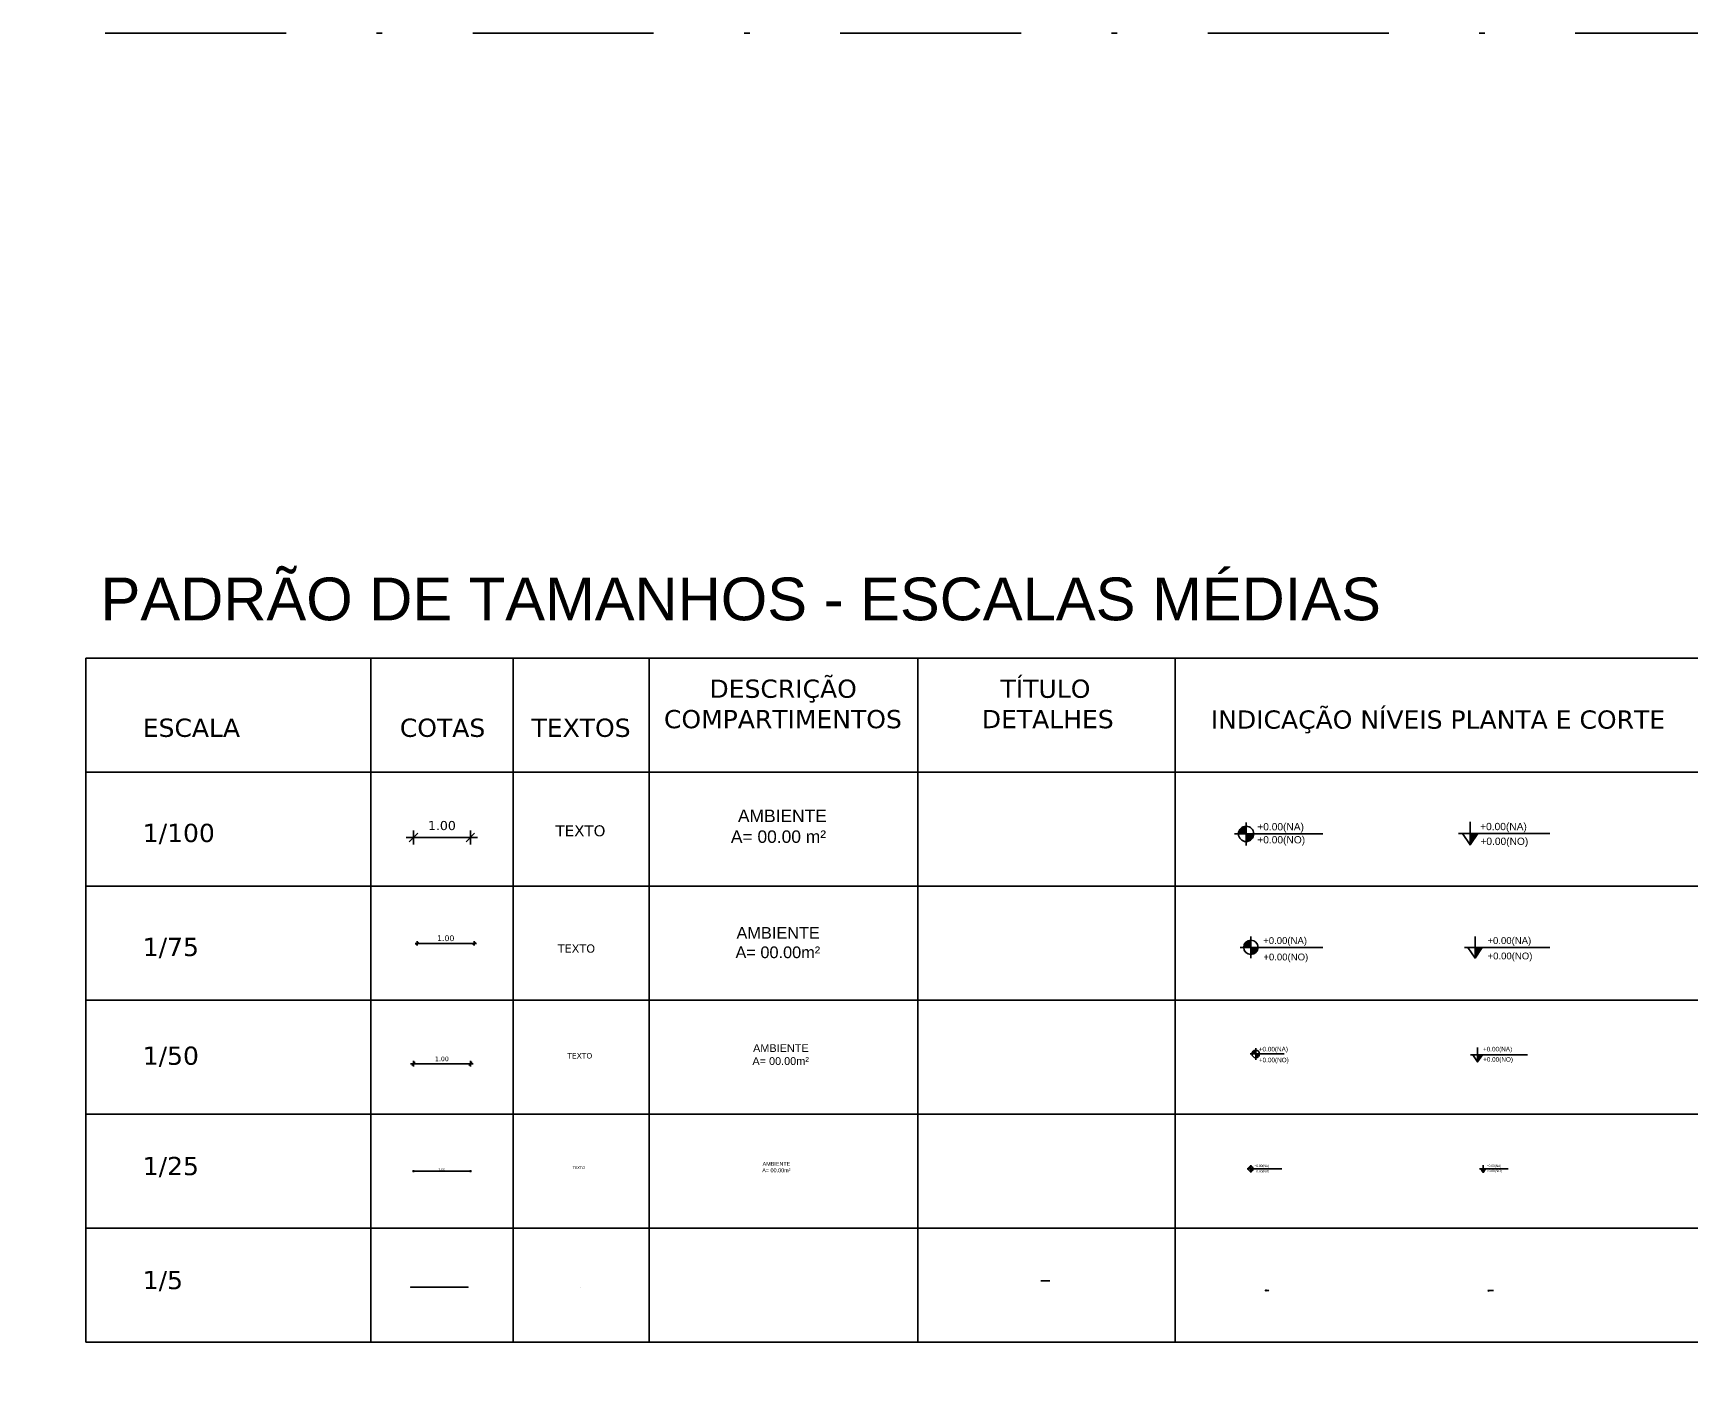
# Model space of a CAD drawing. Extents: x 88.4 to 180.8, y 152.7 to 199.9.
# Drawn here: x 125.88 to 154.96, y 176.3 to 199.87 of the extents above; entities that cross this region are included whole.
import ezdxf

# ---------------------------------------------------------------- set-up
doc = ezdxf.new("R2010")
doc.units = 0
doc.header["$LTSCALE"] = 0.005
doc.header["$PDMODE"] = 3
doc.linetypes.add('DASHDOT', pattern=[25.4, 12.7, -6.35, 0, -6.35])
doc.layers.get('0').update_dxf_attribs({"linetype": 'CONTINUOUS'})
doc.layers.get('DEFPOINTS').update_dxf_attribs({"linetype": 'CONTINUOUS'})
for name, color, linetype in [('ARQ-CTA-1_025', 1, 'CONTINUOUS'), ('ARQ-CTA-1_050', 1, 'CONTINUOUS'), ('ARQ-CTA-1_100', 1, 'CONTINUOUS'), ('ARQ-HTC', 9, 'CONTINUOUS'), ('ARQ-SMB-1_025', 1, 'CONTINUOUS'), ('ARQ-SMB-1_050', 1, 'CONTINUOUS'), ('ARQ-SMB-1_075', 1, 'CONTINUOUS'), ('ARQ-SMB-1_100', 1, 'CONTINUOUS'), ('ARQ-TXT', 2, 'CONTINUOUS'), ('ARQ-TXT-1_025', 2, 'CONTINUOUS'), ('ARQ-TXT-1_050', 2, 'CONTINUOUS'), ('ARQ-TXT-1_075', 2, 'CONTINUOUS')]:
    doc.layers.add(name, color=color, linetype=linetype)
doc.styles.add('ESC-50-A20', font='arial.ttf', dxfattribs={"height": 0.1})
doc.styles.add('FNDE Text Cota 0075', font='verdana.ttf', dxfattribs={"height": 0.1})
doc.styles.add('FNDE Texto Cota 0005', font='verdana.ttf', dxfattribs={"height": 0.008})
doc.styles.add('FNDE Texto Cota 0025', font='verdana.ttf', dxfattribs={"height": 0.04})
doc.styles.add('FNDE Texto Cota 0050', font='verdana.ttf', dxfattribs={"height": 0.08})
doc.styles.add('FNDE Texto Cota 0100', font='verdana.ttf', dxfattribs={"height": 0.16})
doc.dimstyles.new('FNDE 1-0005', dxfattribs={"dimscale": 2.5, "dimtxt": 0.008, "dimasz": 0.0025, "dimexe": 0.15, "dimexo": 0.15, "dimgap": 0.0025, "dimtad": 1, "dimzin": 4, "dimdsep": 46, "dimtxsty": 'FNDE Texto Cota 0005', "dimblk": 'tic', "dimcen": 0.15, "dimdle": 0.15, "dimse1": 1, "dimse2": 1, "dimclrd": 251, "dimclre": 251, "dimclrt": 256, "dimaunit": 1, "dimadec": 3, "dimazin": 0, "dimtfac": 1, "dimtix": 1, "dimtmove": 2, "dimatfit": 3, "dimldrblk": 'tic', "dimfxl": 0.15, "dimtvp": 1, "dimtolj": 1, "dimtzin": 0, "dimarcsym": 0})
doc.dimstyles.new('FNDE 1-0025', dxfattribs={"dimscale": 5, "dimtxt": 0.04, "dimasz": 0.0035, "dimexe": 0.15, "dimexo": 0.15, "dimgap": 0.0025, "dimtad": 1, "dimzin": 1, "dimdsep": 46, "dimtxsty": 'FNDE Texto Cota 0025', "dimblk": 'tic', "dimcen": 0.015, "dimdle": 0.15, "dimse1": 1, "dimse2": 1, "dimclrd": 251, "dimclre": 251, "dimclrt": 256, "dimaunit": 1, "dimadec": 3, "dimazin": 0, "dimtfac": 1, "dimtix": 1, "dimtmove": 2, "dimatfit": 3, "dimfxl": 0.15, "dimtvp": 1, "dimtolj": 1, "dimtzin": 0, "dimarcsym": 0})
doc.dimstyles.new('FNDE 1-0050', dxfattribs={"dimscale": 5, "dimtxt": 0.08, "dimasz": 0.01, "dimexe": 0.15, "dimexo": 0.15, "dimgap": 0.01, "dimtad": 1, "dimzin": 1, "dimdsep": 46, "dimtxsty": 'FNDE Texto Cota 0050', "dimblk": 'tic', "dimcen": 0.015, "dimdle": 0.15, "dimse1": 1, "dimse2": 1, "dimclrd": 251, "dimclre": 251, "dimclrt": 256, "dimaunit": 1, "dimadec": 3, "dimazin": 0, "dimtfac": 1, "dimtix": 1, "dimtmove": 2, "dimatfit": 3, "dimfxl": 0.15, "dimtvp": 1, "dimtolj": 1, "dimtzin": 0, "dimarcsym": 0})
doc.dimstyles.new('FNDE 1-0100', dxfattribs={"dimscale": 2.5, "dimtxt": 0.16, "dimasz": 0.05, "dimexe": 0.15, "dimexo": 0.15, "dimgap": 0.05, "dimtad": 1, "dimzin": 4, "dimdsep": 46, "dimtxsty": 'FNDE Texto Cota 0100', "dimblk": 'tic', "dimcen": 0.15, "dimdle": 0.15, "dimse1": 1, "dimse2": 1, "dimclrd": 251, "dimclre": 251, "dimclrt": 256, "dimaunit": 1, "dimadec": 3, "dimazin": 0, "dimtfac": 1, "dimtix": 1, "dimtmove": 2, "dimatfit": 3, "dimldrblk": 'tic', "dimfxl": 0.15, "dimtvp": 1, "dimtolj": 1, "dimtzin": 0, "dimarcsym": 0})
doc.dimstyles.new('FNDE 1-075', dxfattribs={"dimscale": 2.5, "dimtxt": 0.1, "dimasz": 0.015, "dimexe": 0.15, "dimexo": 0.15, "dimgap": 0.015, "dimtad": 1, "dimzin": 4, "dimdsep": 46, "dimtxsty": 'FNDE Text Cota 0075', "dimblk": 'tic', "dimcen": 0.025, "dimdle": 0.15, "dimse1": 1, "dimse2": 1, "dimclrd": 251, "dimclre": 251, "dimclrt": 256, "dimaunit": 1, "dimadec": 3, "dimazin": 0, "dimtfac": 1, "dimtix": 1, "dimtmove": 2, "dimatfit": 3, "dimldrblk": 'DOTSMALL', "dimfxl": 0.15, "dimtvp": 1, "dimtolj": 1, "dimtzin": 0, "dimarcsym": 0})

# ---------------------------------------------------------------- blocks, each defined once
blk = doc.blocks.new('FNDE-Nível Corte-1_050')
blk.add_hatch(color=251).paths.add_polyline_path([(140.657, -0.187), (140.741, -0.187), (140.657, -0.313)])
at = {"color": 251}
for p, q in [((140.531, -0.187), (141.531, -0.187)), ((140.657, -0.061), (140.657, -0.313))]:
    blk.add_line(p, q, dxfattribs=at)
blk.add_lwpolyline([(140.573, -0.187), (140.657, -0.313), (140.741, -0.187)], dxfattribs=at)
blk = doc.blocks.new('FNDE-Nível Planta-1_100')
at = {"linetype": 'Continuous', "ltscale": 0.5}
h = blk.add_hatch(color=1, dxfattribs=at)
h.paths.add_polyline_path([(135.657, 7.813), (135.657, 7.981, 0.414214), (135.489, 7.813)])
h.paths.add_polyline_path([(135.657, 7.813), (135.657, 7.645, 0.414214), (135.825, 7.813)])
at = {"color": 1}
for p, q in [((135.657, 8.065), (135.657, 7.561)), ((135.405, 7.813), (135.825, 7.813)), ((135.825, 7.813), (137.338, 7.813))]:
    blk.add_line(p, q, dxfattribs=at)
blk.add_circle((135.657, 7.813), 0.168, dxfattribs=at)
blk = doc.blocks.new('tic')
at = {"color": 251}
for p, q in [((-1, 0), (1, 0)), ((0, -1), (0, 1))]:
    blk.add_line(p, q, dxfattribs=at)
blk.add_line((-0.6, -0.6), (0.6, 0.6))
blk = doc.blocks.new('*D18')
at = {"layer": 'ARQ-CTA-1_025', "color": 251, "lineweight": -2}
blk.add_line((132.571, 179.907), (133.536, 179.907), dxfattribs=at)
at = {"layer": 'DEFPOINTS', "color": 0}
for p in [(133.554, 179.907), (132.554, 178.907), (133.554, 178.907)]:
    blk.add_point(p, dxfattribs=at)
at = {"layer": 'ARQ-CTA-1_025', "color": 251, "lineweight": -2, "xscale": 0.0175, "yscale": 0.0175, "zscale": 0.0175, "rotation": 180}
blk.add_blockref('tic', (132.554, 179.907), dxfattribs=at)
at = {"layer": 'ARQ-CTA-1_025', "color": 251, "lineweight": -2, "xscale": 0.0175, "yscale": 0.0175, "zscale": 0.0175}
blk.add_blockref('tic', (133.554, 179.907), dxfattribs=at)
at = {"layer": 'ARQ-CTA-1_025', "insert": (133.054, 179.94), "char_height": 0.04, "attachment_point": 5, "style": 'FNDE Texto Cota 0025'}
blk.add_mtext('\\A1;1.00', dxfattribs=at)
blk = doc.blocks.new('*D19')
at = {"layer": 'ARQ-CTA-1_100', "color": 251, "lineweight": -2}
blk.add_line((132.679, 185.762), (133.429, 185.762), dxfattribs=at)
at = {"layer": 'DEFPOINTS', "color": 0}
for p in [(133.554, 185.762), (132.554, 184.907), (133.554, 184.907)]:
    blk.add_point(p, dxfattribs=at)
at = {"layer": 'ARQ-CTA-1_100', "color": 251, "lineweight": -2, "xscale": 0.125, "yscale": 0.125, "zscale": 0.125, "rotation": 180}
blk.add_blockref('tic', (132.554, 185.762), dxfattribs=at)
at = {"layer": 'ARQ-CTA-1_100', "color": 251, "lineweight": -2, "xscale": 0.125, "yscale": 0.125, "zscale": 0.125}
blk.add_blockref('tic', (133.554, 185.762), dxfattribs=at)
at = {"layer": 'ARQ-CTA-1_100', "insert": (133.054, 185.971), "char_height": 0.16, "attachment_point": 5, "style": 'FNDE Texto Cota 0100'}
blk.add_mtext('\\A1;1.00', dxfattribs=at)
blk = doc.blocks.new('FNDE-Nível Planta-1_025')
at = {"linetype": 'Continuous', "ltscale": 0.5}
h = blk.add_hatch(color=251, dxfattribs=at)
h.paths.add_polyline_path([(135.657, 3.813), (135.657, 3.855, 0.414214), (135.615, 3.813)])
h.paths.add_polyline_path([(135.657, 3.813), (135.657, 3.771, 0.414214), (135.699, 3.813)])
at = {"color": 251}
for p, q in [((135.594, 3.813), (135.699, 3.813)), ((135.657, 3.876), (135.657, 3.75)), ((135.699, 3.813), (136.199, 3.813))]:
    blk.add_line(p, q, dxfattribs=at)
blk.add_circle((135.657, 3.813), 0.042, dxfattribs=at)
blk = doc.blocks.new('FNDE-Nível Planta-1_050')
at = {"linetype": 'Continuous', "ltscale": 0.5}
h = blk.add_hatch(color=251, dxfattribs=at)
h.paths.add_polyline_path([(135.698, 5.827), (135.698, 5.894, 0.414214), (135.631, 5.827)])
h.paths.add_polyline_path([(135.698, 5.827), (135.698, 5.76, 0.414214), (135.766, 5.827)])
at = {"color": 251}
for p, q in [((135.598, 5.827), (135.766, 5.827)), ((135.698, 5.928), (135.698, 5.726)), ((135.766, 5.827), (136.198, 5.827))]:
    blk.add_line(p, q, dxfattribs=at)
blk.add_circle((135.698, 5.827), 0.0672, dxfattribs=at)
blk = doc.blocks.new('FNDE-Nível Corte-1_100')
blk.add_hatch(color=251).paths.add_polyline_path([(140.657, 1.813), (140.825, 1.813), (140.657, 1.561)])
at = {"color": 251}
for p, q in [((140.657, 2.065), (140.657, 1.561)), ((140.405, 1.813), (142.405, 1.813))]:
    blk.add_line(p, q, dxfattribs=at)
blk.add_lwpolyline([(140.489, 1.813), (140.657, 1.561), (140.825, 1.813)], dxfattribs=at)
blk = doc.blocks.new('FNDE-Nível Corte-1_025')
blk.add_hatch(color=251).paths.add_polyline_path([(140.657, -2.479), (140.699, -2.479), (140.657, -2.542)])
at = {"color": 251}
for p, q in [((140.594, -2.479), (141.094, -2.479)), ((140.657, -2.416), (140.657, -2.542))]:
    blk.add_line(p, q, dxfattribs=at)
blk.add_lwpolyline([(140.615, -2.479), (140.657, -2.542), (140.699, -2.479)], dxfattribs=at)
blk = doc.blocks.new('*D20')
at = {"layer": 'ARQ-CTA-1_050', "color": 251, "lineweight": -2}
blk.add_line((132.604, 181.794), (133.504, 181.794), dxfattribs=at)
at = {"layer": 'DEFPOINTS', "color": 0}
for p in [(132.554, 182.338), (133.554, 182.338), (133.554, 181.794)]:
    blk.add_point(p, dxfattribs=at)
at = {"layer": 'ARQ-CTA-1_050', "color": 251, "lineweight": -2, "xscale": 0.05, "yscale": 0.05, "zscale": 0.05, "rotation": 180}
blk.add_blockref('tic', (132.554, 181.794), dxfattribs=at)
at = {"layer": 'ARQ-CTA-1_050', "color": 251, "lineweight": -2, "xscale": 0.05, "yscale": 0.05, "zscale": 0.05}
blk.add_blockref('tic', (133.554, 181.794), dxfattribs=at)
at = {"layer": 'ARQ-CTA-1_050', "insert": (133.054, 181.877), "char_height": 0.08, "attachment_point": 5, "style": 'FNDE Texto Cota 0050'}
blk.add_mtext('\\A1;1.00', dxfattribs=at)
blk = doc.blocks.new('*D21')
at = {"layer": 'ARQ-HTC', "color": 251, "linetype": 'Continuous', "lineweight": -2}
blk.add_line((132.658, 183.904), (133.583, 183.904), dxfattribs=at)
at = {"layer": 'DEFPOINTS', "color": 0, "linetype": 'Continuous'}
for p in [(132.621, 184.029), (133.621, 184.029), (133.621, 183.904)]:
    blk.add_point(p, dxfattribs=at)
at = {"layer": 'ARQ-HTC', "color": 251, "linetype": 'Continuous', "lineweight": -2, "xscale": 0.0375, "yscale": 0.0375, "zscale": 0.0375, "rotation": 180}
blk.add_blockref('tic', (132.621, 183.904), dxfattribs=at)
at = {"layer": 'ARQ-HTC', "color": 251, "linetype": 'Continuous', "lineweight": -2, "xscale": 0.0375, "yscale": 0.0375, "zscale": 0.0375}
blk.add_blockref('tic', (133.621, 183.904), dxfattribs=at)
at = {"layer": 'ARQ-HTC', "linetype": 'Continuous', "insert": (133.121, 183.994), "char_height": 0.1, "attachment_point": 5, "style": 'FNDE Text Cota 0075'}
blk.add_mtext('\\A1;1.00', dxfattribs=at)
blk = doc.blocks.new('_DOTSMALL')
at = {"color": 0, "linetype": 'ByBlock', "const_width": 0.5}
blk.add_lwpolyline([(-0.0625, 0, 1), (0.0625, 0, 1)], format="xyb", close=True, dxfattribs=at)
blk = doc.blocks.new('*D22')
at = {"layer": 'ARQ-HTC', "color": 251, "linetype": 'Continuous', "lineweight": -2}
blk.add_line((132.514, 177.871), (133.502, 177.871), dxfattribs=at)
at = {"layer": 'DEFPOINTS', "color": 0, "linetype": 'Continuous'}
for p in [(132.508, 177.948), (133.508, 177.966), (133.508, 177.871)]:
    blk.add_point(p, dxfattribs=at)
at = {"layer": 'ARQ-HTC', "color": 251, "linetype": 'Continuous', "lineweight": -2, "xscale": 0.00625, "yscale": 0.00625, "zscale": 0.00625, "rotation": 180}
blk.add_blockref('tic', (132.508, 177.871), dxfattribs=at)
at = {"layer": 'ARQ-HTC', "color": 251, "linetype": 'Continuous', "lineweight": -2, "xscale": 0.00625, "yscale": 0.00625, "zscale": 0.00625}
blk.add_blockref('tic', (133.508, 177.871), dxfattribs=at)
at = {"layer": 'ARQ-HTC', "linetype": 'Continuous', "insert": (133.008, 177.881), "char_height": 0.008, "attachment_point": 5, "style": 'FNDE Texto Cota 0005'}
blk.add_mtext('\\A1;1.00', dxfattribs=at)

msp = doc.modelspace()

# ---------------------------------------------------------------- linework, layer by layer
at = {"color": 251}
for p, q in [((126.804, 188.907), (175.677, 188.907)), ((126.804, 188.907), (126.804, 176.907)), ((131.804, 188.907), (131.804, 176.907)), ((134.304, 188.907), (134.304, 176.907)), ((136.694, 188.907), (136.694, 176.907)), ((141.409, 188.907), (141.409, 176.907)), ((145.925, 188.907), (145.925, 176.907)), ((126.804, 186.907), (175.677, 186.907)), ((126.804, 186.907), (175.677, 186.907)), ((126.804, 184.907), (175.677, 184.907)), ((126.804, 182.907), (175.677, 182.907)), ((126.804, 180.907), (175.677, 180.907)), ((126.804, 178.907), (175.677, 178.907)), ((126.804, 176.907), (175.677, 176.907))]:
    msp.add_line(p, q, dxfattribs=at)
at = {"linetype": 'DASHDOT', "ltscale": 50}
msp.add_lwpolyline([(88.445, 199.874), (180.794, 199.874), (180.794, 152.726), (88.445, 152.726)], close=True, dxfattribs=at)
at = {"layer": 'ARQ-HTC', "color": 5, "linetype": 'Continuous'}
msp.add_line((143.567, 177.985), (143.724, 177.985), dxfattribs=at)

# ---------------------------------------------------------------- block references
at = {"layer": 'ARQ-SMB-1_025'}
for name, p in [('FNDE-Nível Planta-1_025', (11.593, 176.136)), ('FNDE-Nível Corte-1_025', (10.672, 182.428))]:
    msp.add_blockref(name, p, dxfattribs=at)
at = {"layer": 'ARQ-SMB-1_050'}
for name, p in [('FNDE-Nível Planta-1_050', (11.639, 176.138)), ('FNDE-Nível Corte-1_050', (10.574, 182.138))]:
    msp.add_blockref(name, p, dxfattribs=at)
at = {"layer": 'ARQ-SMB-1_050', "xscale": 0.1, "yscale": 0.1, "zscale": 0.1}
for name, p in [('FNDE-Nível Planta-1_050', (133.946, 177.234)), ('FNDE-Nível Corte-1_050', (137.356, 177.834))]:
    msp.add_blockref(name, p, dxfattribs=at)
at = {"layer": 'ARQ-SMB-1_100'}
for name, p, xscale, yscale, zscale in [('FNDE-Nível Planta-1_100', (38.642, 179.576), 0.8, 0.8, 0.8), ('FNDE-Nível Corte-1_100', (38.574, 184.385), 0.8, 0.8, 0.8), ('FNDE-Nível Planta-1_100', (45.509, 177.975), 0.75, 0.75, 0.75), ('FNDE-Nível Corte-1_100', (45.694, 182.475), 0.75, 0.75, 0.75)]:
    msp.add_blockref(name, p, dxfattribs=dict(at, xscale=xscale, yscale=yscale, zscale=zscale))

# ---------------------------------------------------------------- texts
at = {"layer": 'ARQ-SMB-1_025', "style": 'ESC-50-A20'}
for tag, p, s in [('+0.00(NA)', (147.313, 179.982), 'NA'), ('+0.00(NA)', (151.391, 179.982), 'NA'), ('+0.00(NO)', (147.313, 179.886), 'NO'), ('+0.00(NO)', (151.392, 179.892), 'NO')]:
    msp.add_attdef(tag, p, s, height=0.04, dxfattribs=at)
at = {"layer": 'ARQ-SMB-1_050', "style": 'ESC-50-A20'}
for tag, p, s, height in [('+0.00(NA)', (147.39, 182.01), 'NA', 0.08), ('+0.00(NA)', (151.325, 182.01), 'NA', 0.08), ('+0.00(NO)', (147.392, 181.819), 'NO', 0.08), ('+0.00(NO)', (151.327, 181.83), 'NO', 0.08), ('+0.00(NA)', (147.521, 177.821), 'NA', 0.008), ('+0.00(NO)', (147.522, 177.802), 'NO', 0.008), ('+0.00(NA)', (151.431, 177.821), 'NA', 0.008), ('+0.00(NO)', (151.431, 177.803), 'NO', 0.008)]:
    msp.add_attdef(tag, p, s, height=height, dxfattribs=at)
at = {"layer": 'ARQ-SMB-1_075', "style": 'ESC-50-A20'}
for tag, p, s in [('+0.00(NA)', (147.468, 183.894), 'NA'), ('+0.00(NA)', (151.403, 183.894), 'NA'), ('+0.00(NO)', (147.471, 183.606), 'NO'), ('+0.00(NO)', (151.405, 183.624), 'NO')]:
    msp.add_attdef(tag, p, s, height=0.12, dxfattribs=at)
at = {"layer": 'ARQ-SMB-1_100', "style": 'ESC-50-A20'}
for tag, p, s in [('+0.00(NA)', (147.364, 185.887), 'NA'), ('+0.00(NO)', (147.364, 185.659), 'NA'), ('+0.00(NA)', (151.275, 185.891), 'NA'), ('+0.00(NO)', (151.28, 185.632), 'NO')]:
    msp.add_attdef(tag, p, s, height=0.128, dxfattribs=at)
at = {"layer": 'ARQ-TXT', "attachment_point": 1, "style": 'ESC-50-A20'}
for s, width, gutter_width, insert, char_height in [('PADRÃO DE TAMANHOS - ESCALAS MÉDIAS', 23.10605, 12.5, (127.064, 190.323), 0.75), ('\\pi1.0553;{\\fVerdana|b0|i0|c0|p34;DESCRIÇÃO \\P\\pi0.25715;COMPARTIMENTOS}', 4.7147, 0.5, (136.694, 188.533), 0.32), ('\\pi1.4497;{\\fVerdana|b0|i0|c0|p34;TÍTULO\\P\\pi1.1201;DETALHES}', 4.51623, 0.5, (141.409, 188.533), 0.32), ('{\\fVerdana|b0|i0|c0|p34;ESCALA}', 4, 0.5, (127.804, 187.848), 0.32), ('\\pi0.51168;{\\fVerdana|b0|i0|c0|p34;COTAS}', 2.5, 0.5, (131.804, 187.848), 0.32), ('\\pi0.32317;{\\fVerdana|b0|i0|c0|p34;TEXTOS}', 2.39053, 0.5, (134.304, 187.848), 0.32), ('\\pi0.6234;{\\fVerdana|b0|i0|c0|p34;INDICAÇÃO NÍVEIS PLANTA E CORTE}', 9.49351, 0.5, (145.925, 187.992), 0.32), ('{\\fVerdana|b0|i0|c0|p34;1/100}', 8.52818, 0.5, (127.804, 186.003), 0.32), ('{\\fVerdana|b0|i0|c0|p34;1/75}', 8.52818, 0.5, (127.804, 184.003), 0.32), ('{\\fVerdana|b0|i0|c0|p34;1/50}', 8.52818, 0.5, (127.804, 182.095), 0.32), ('{\\fVerdana|b0|i0|c0|p34;1/25}', 8.52818, 0.5, (127.804, 180.159), 0.32), ('{\\fVerdana|b0|i0|c0|p34;1/5}', 8.52818, 0.5, (127.804, 178.159), 0.32)]:
    msp.add_mtext_dynamic_manual_height_columns(s, width=width, gutter_width=gutter_width, heights=[0], dxfattribs=dict(at, insert=insert, char_height=char_height))
at = {"layer": 'ARQ-TXT-1_025', "color": 3, "insert": (143.49, 177.968), "char_height": 0.012, "width": 0.23272, "attachment_point": 7, "style": 'ESC-50-A20'}
msp.add_mtext('\\pi0.079352;DETALHE 2 - VISTA\\P\\pi0.1406;{\\C256;ESCALA 1/5}', dxfattribs=at)
at = {"layer": 'ARQ-TXT-1_050', "attachment_point": 1, "style": 'ESC-50-A20'}
for s, width, insert, char_height in [('\\pi1.0649;AMBIENTE     \\P\\pi0.94075;A= 00.00 m²', 3.27851, (137.185, 186.251), 0.21845), ('\\pi0.47118;AMBIENTE       \\P\\pi0.45365;A= 00.00m²', 2.38952, (137.753, 184.192), 0.2048), ('\\pi0.71237;AMBIENTE       \\P\\pi0.70069;A= 00.00m²', 2.38952, (137.803, 182.136), 0.13653), ('\\pi0.95357;AMBIENTE       \\P\\pi0.94772;A= 00.00m²', 2.38952, (137.728, 180.071), 0.06827)]:
    msp.add_mtext_dynamic_manual_height_columns(s, width=width, gutter_width=1, heights=[0], dxfattribs=dict(at, insert=insert, char_height=char_height))
at = {"layer": 'ARQ-TXT-1_075', "attachment_point": 1, "style": 'ESC-50-A20'}
for width, insert, char_height in [(1.64607, (135.048, 185.976), 0.192), (1.60806, (135.086, 183.886), 0.144), (1.43813, (135.256, 181.981), 0.096), (1.34738, (135.347, 179.993), 0.048), (1.23336, (135.461, 177.869), 0.0096)]:
    msp.add_mtext_dynamic_manual_height_columns('{\\fVerdana|b0|i0|c0|p34;TEXTO}', width=width, gutter_width=0.5, heights=[0], dxfattribs=dict(at, insert=insert, char_height=char_height))

# ---------------------------------------------------------------- dimensions: what is measured, and where the dimension line sits
at = {"layer": 'ARQ-CTA-1_025'}
dim = msp.add_linear_dim(base=(133.554, 179.907), p1=(132.554, 178.907), p2=(133.554, 178.907), dimstyle='FNDE 1-0025', dxfattribs=at)
dim.commit()
dim.dimension.update_dxf_attribs({"geometry": '*D18', "text_midpoint": (133.054, 179.94)})
at = {"layer": 'ARQ-CTA-1_050'}
dim = msp.add_linear_dim(base=(133.554, 181.794), p1=(132.554, 182.338), p2=(133.554, 182.338), dimstyle='FNDE 1-0050', override={"dimtad": 0}, dxfattribs=at)
dim.commit()
dim.dimension.update_dxf_attribs({"geometry": '*D20', "text_midpoint": (133.054, 181.877)})
at = {"layer": 'ARQ-CTA-1_100'}
dim = msp.add_linear_dim(base=(133.554, 185.762), p1=(132.554, 184.907), p2=(133.554, 184.907), dimstyle='FNDE 1-0100', dxfattribs=at)
dim.commit()
dim.dimension.update_dxf_attribs({"geometry": '*D19', "text_midpoint": (133.054, 185.971)})
at = {"layer": 'ARQ-HTC', "linetype": 'Continuous'}
for base, p1, p2, dimstyle, picture, middle in [((133.621, 183.904), (132.621, 184.029), (133.621, 184.029), 'FNDE 1-075', '*D21', (133.121, 183.994)), ((133.508, 177.871), (132.508, 177.948), (133.508, 177.966), 'FNDE 1-0005', '*D22', (133.008, 177.881))]:
    dim = msp.add_linear_dim(base=base, p1=p1, p2=p2, dimstyle=dimstyle, dxfattribs=at)
    dim.commit()
    dim.dimension.update_dxf_attribs({"geometry": picture, "text_midpoint": middle})

doc.saveas('drawing.dxf')
